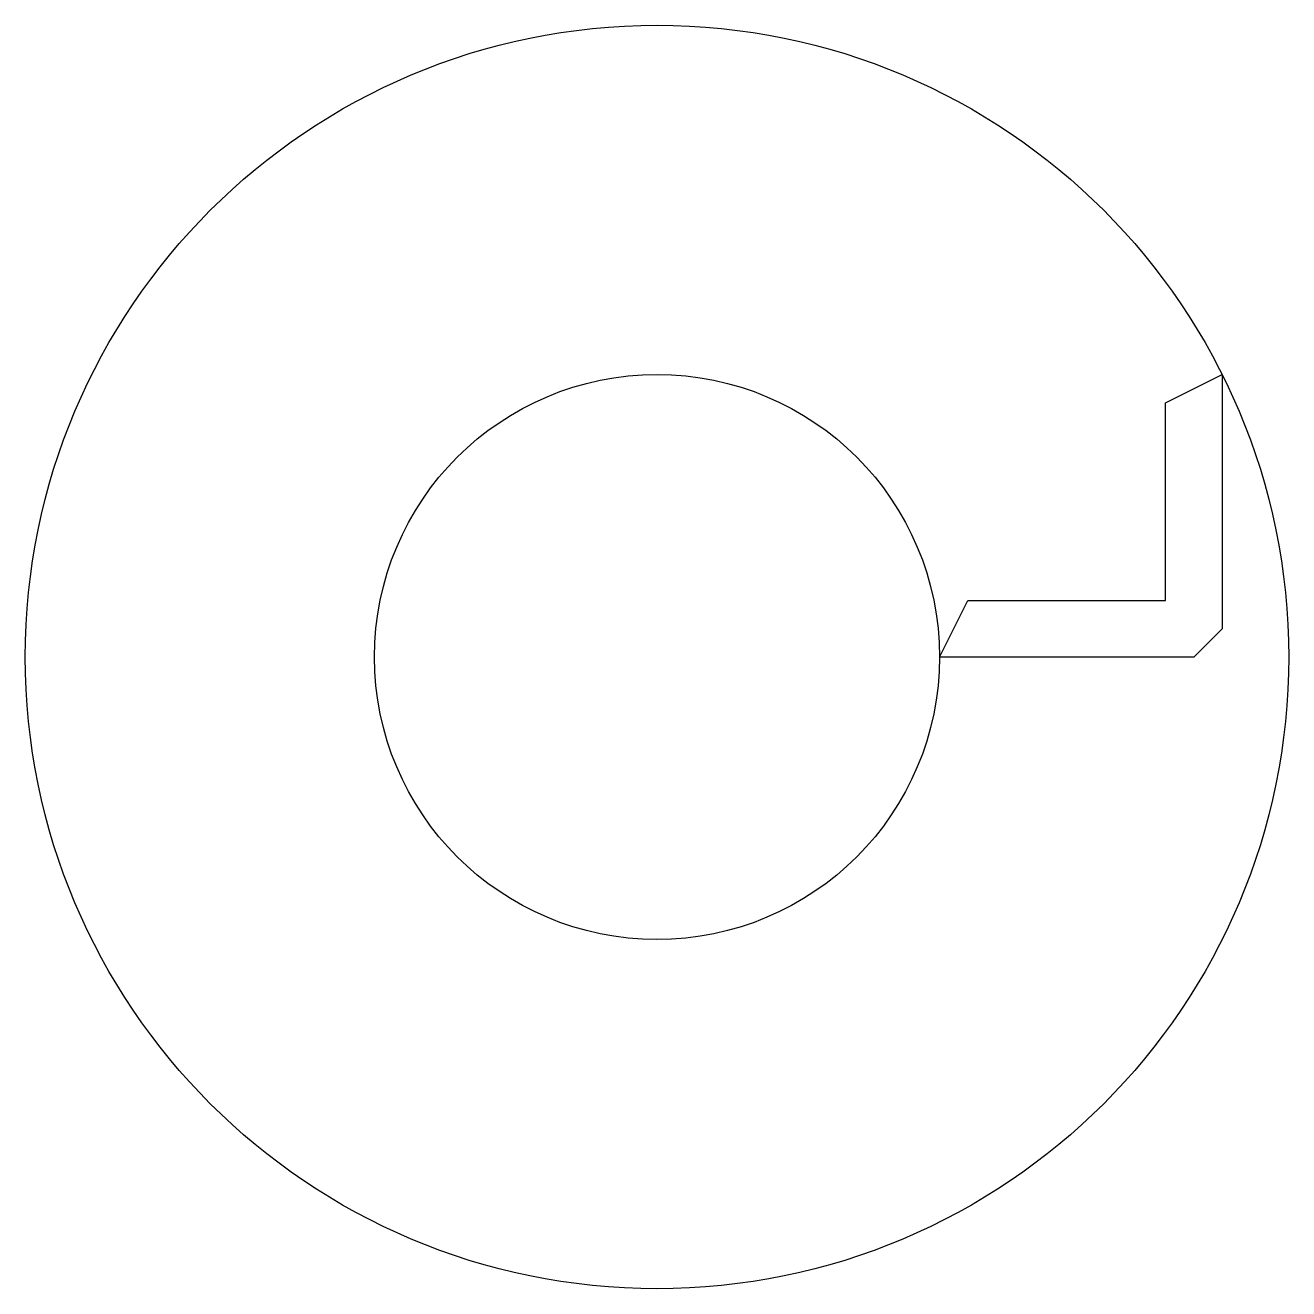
# Model space of a CAD drawing. Header units: millimetres. Extents: x -22.4 to 22.4, y -22.4 to 22.4.
import ezdxf

# ---------------------------------------------------------------- set-up
doc = ezdxf.new("R2010")
doc.units = ezdxf.units.MM
doc.layers.get('0').update_dxf_attribs({"lineweight": 25, "true_color": 0xffffff})

msp = doc.modelspace()

# ---------------------------------------------------------------- linework, layer by layer
msp.add_lwpolyline([(10, 0), (11, 2), (18, 2), (18, 9), (20, 10), (20, 1), (19, 0), (10, 0)])
for radius in [22.361, 10]:
    msp.add_circle((0, 0), radius)

doc.saveas('drawing.dxf')
